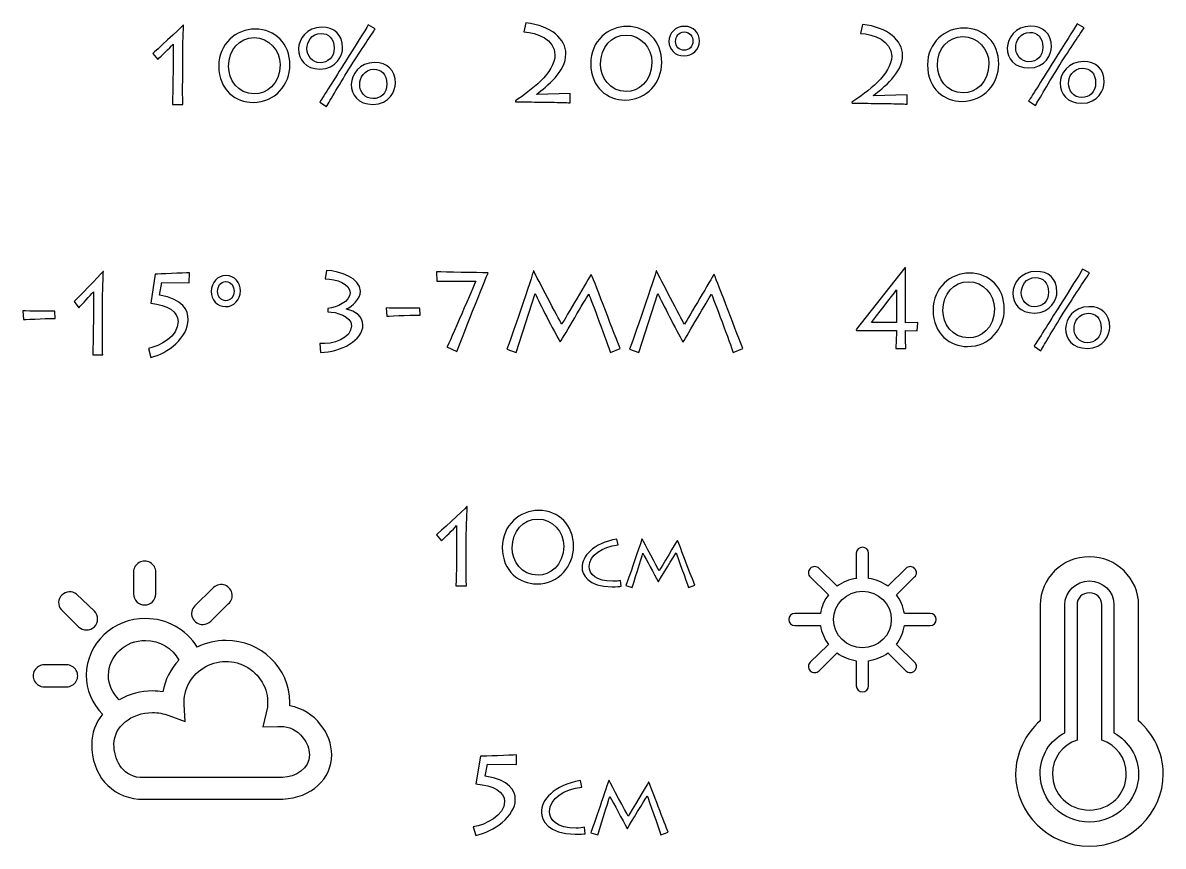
# Model space of a CAD drawing. Extents: x 40 to 368, y 40 to 392.
# Drawn here: x 208.6 to 366.3, y 112.6 to 226.4 of the extents above; entities that cross this region are included whole.
import ezdxf

# ---------------------------------------------------------------- set-up
doc = ezdxf.new("R2010")
doc.units = 0
doc.layers.add('Layer_1', color=7, linetype='CONTINUOUS')

msp = doc.modelspace()

# ---------------------------------------------------------------- linework, layer by layer
at = {"layer": 'Layer_1', "color": 7}
for points in [[(230.825941, 226.11801), (230.779359, 226.11801)], [(257.347327, 225.600553), (256.369115, 226.133229)], [(278.177048, 226.432104), (277.898415, 225.180283)], [(300.097182, 225.943587), (300.081698, 225.943587)], [(324.735392, 226.215394), (324.455903, 224.967408)], [(355.386999, 225.743595), (354.408787, 226.276271)], [(300.050742, 225.165018), (300.066226, 225.165018)], [(229.366387, 223.469842), (229.366387, 219.528028)], [(226.571496, 222.191415), (227.270218, 221.36957)], [(230.701722, 219.1932), (230.701722, 221.536984)], [(284.322468, 216.677063), (279.709537, 216.509135), (279.694053, 216.570199)], [(284.322462, 215.364177), (284.322468, 216.677063)], [(330.899674, 216.490223), (326.272575, 216.322809), (326.257056, 216.383686)], [(330.899682, 215.181357), (330.899674, 216.490223)], [(229.273224, 215.160071), (230.732778, 215.160071)], [(249.661375, 215.479677), (250.608534, 214.840464)], [(276.721961, 215.638966), (276.75292, 215.486306), (278.502121, 215.486306)], [(323.275839, 215.455305), (323.306894, 215.303113), (325.061463, 215.303113)], [(347.701047, 215.622719), (348.648207, 214.983506)], [(330.690489, 183.193459), (330.690489, 183.908767), (332.289787, 183.863109), (332.398476, 185.004564), (330.706015, 184.958906), (330.706015, 192.538147), (330.612852, 192.538147), (323.858531, 184.015304), (323.889586, 183.893549), (329.417259, 183.893549), (329.417259, 183.36087)], [(219.730612, 192.041669), (219.686375, 192.041669)], [(226.897751, 191.68911), (226.29315, 187.666737)], [(227.797264, 190.519257), (231.61653, 190.487206), (231.631284, 191.881415)], [(236.689688, 191.48078), (236.674934, 191.48078)], [(250.604741, 192.206557), (250.418415, 191.034665)], [(265.815793, 192.008704), (265.877901, 190.730277)], [(272.942766, 191.826071), (272.911711, 191.871729)], [(279.262811, 192.115241), (279.231758, 192.115241)], [(287.228254, 191.643439), (287.197198, 191.643439)], [(296.245659, 192.115241), (296.214604, 192.115241)], [(304.211097, 191.643439), (304.180034, 191.643439)], [(356.156026, 191.853276), (355.177814, 192.385952)], [(227.517087, 188.788515), (227.797264, 190.519257)], [(236.645448, 190.663485), (236.660202, 190.663485)], [(265.877901, 190.730277), (271.234776, 190.69984)], [(329.417259, 189.494274), (329.448314, 189.494274), (329.448314, 184.974124)], [(215.69017, 187.907118), (216.353747, 187.041747)], [(218.344486, 189.253251), (218.344486, 185.102675)], [(276.809519, 180.822474), (279.449137, 189.02571)], [(293.792365, 180.822474), (296.431985, 189.02571)], [(208.588259, 186.593037), (208.661988, 185.391132)], [(213.041611, 185.551386), (212.997374, 186.560986)], [(219.612645, 184.750116), (219.612645, 187.218026)], [(250.775539, 186.940657), (250.775539, 186.484076)], [(253.368577, 186.84934), (253.368577, 186.87978)], [(258.850157, 187.001533), (258.927791, 185.860081)], [(263.539362, 186.012276), (263.49278, 186.971096)], [(329.448314, 184.974124), (325.985755, 184.974124)], [(249.688637, 182.07046), (249.7818, 180.837692)], [(267.25982, 181.6291), (268.626211, 180.974666)], [(282.896169, 182.298751), (282.927225, 182.298751)], [(299.879015, 182.298751), (299.910078, 182.298751)], [(329.339625, 181.412794), (330.721542, 181.412794)], [(348.470075, 181.7324), (349.417234, 181.093187)], [(218.256009, 180.503388), (219.642154, 180.503388)], [(225.953988, 181.40081), (226.278405, 180.15083)], [(275.536289, 181.294273), (276.809519, 180.822474)], [(289.8834, 180.822474), (291.218736, 181.385589)], [(292.519137, 181.294273), (293.792365, 180.822474)], [(306.866244, 180.822474), (308.201589, 181.385589)], [(270.053555, 159.550167), (270.006974, 159.550167)], [(268.594001, 156.901999), (268.594001, 152.960185)], [(265.799109, 155.623572), (266.497832, 154.801727)], [(269.929338, 152.625357), (269.929338, 154.969141)], [(290.91765, 154.245889), (290.766427, 155.050531)], [(294.264927, 155.039943), (294.22172, 155.039943)], [(299.158013, 154.859958), (299.125608, 154.859958)], [(323.877741, 153.083424), (323.877741, 149.739165)], [(325.585112, 149.739227), (325.585112, 153.083424)], [(226.989403, 147.454094), (226.989403, 150.482597)], [(321.134315, 148.625278), (318.72222, 150.990051)], [(330.742149, 150.990113), (328.329548, 148.62534)], [(268.500838, 148.592228), (269.960392, 148.592228)], [(291.338909, 148.518115), (291.241695, 149.312169)], [(292.007412, 148.634576), (292.893144, 148.359304)], [(296.490048, 149.163946), (296.511643, 149.163946)], [(300.648621, 148.359304), (301.545146, 148.687514)], [(317.514372, 149.806148), (319.926973, 147.441375)], [(329.537017, 147.441437), (331.949618, 149.80621)], [(218.486123, 145.075159), (216.033253, 147.437222)], [(234.829979, 148.196457), (232.385716, 145.825957)], [(213.89022, 145.294493), (216.308663, 142.93243)], [(234.606208, 143.691664), (237.016045, 146.087471)], [(349.317036, 145.931382), (349.317036, 129.923261)], [(352.719513, 128.255749), (352.719513, 145.931382)], [(354.420751, 145.931382), (354.420751, 127.255241)], [(357.823228, 127.255241), (357.823228, 145.931382)], [(359.524466, 145.931382), (359.524466, 128.255749)], [(362.926943, 129.923261), (362.926943, 145.931382)], [(318.790558, 144.752707), (315.378722, 144.752707)], [(334.085331, 144.752769), (330.673432, 144.752769)], [(315.378722, 143.078565), (318.790621, 143.078565)], [(330.673622, 143.078565), (334.08552, 143.078565)], [(319.927415, 140.389897), (317.515193, 138.025125)], [(318.722662, 136.841222), (321.135263, 139.205994)], [(328.329738, 139.205994), (330.74196, 136.841222)], [(331.949807, 138.025125), (329.537207, 140.389216)], [(214.638991, 137.651531), (211.549236, 137.651531)], [(323.87831, 138.092108), (323.87831, 134.747848)], [(325.58568, 134.747848), (325.58568, 138.092108)], [(211.549236, 134.623028), (214.638991, 134.623028)], [(228.788174, 130.6497), (231.051699, 129.806106), (230.905388, 132.151297)], [(242.266046, 131.020881), (241.792685, 129.080615), (243.875472, 129.148102), (244.228341, 129.148102)], [(247.292276, 127.654941), (247.369735, 127.528402)], [(271.899363, 125.017212), (271.262759, 121.197151)], [(272.84653, 123.906197), (276.868068, 123.87576), (276.883587, 125.199844)], [(272.551515, 122.262506), (272.84653, 123.906197)], [(244.495145, 122.070348), (224.803337, 122.070348)], [(244.503751, 122.070348), (244.495145, 122.070348)], [(285.914823, 120.754467), (285.744699, 121.659688)], [(289.680521, 121.647777), (289.631914, 121.647777)], [(295.185242, 121.445293), (295.148787, 121.445293)], [(224.605386, 119.092461), (244.572604, 119.092461), (244.572604, 119.092461)], [(270.905633, 115.24638), (271.247232, 114.05927)], [(286.388739, 114.310722), (286.279374, 115.204032)], [(287.140815, 114.44174), (288.137255, 114.13206)], [(292.183772, 115.037281), (292.208075, 115.037281)], [(296.862177, 114.13206), (297.870768, 114.501294)]]:
    msp.add_lwpolyline(points, dxfattribs=at)
for points in [[(301.273636, 223.897931)], [(302.186929, 223.928464)], [(249.723485, 220.897771)], [(347.763158, 221.040813)], [(249.69243, 220.045485)], [(347.732103, 220.188527)], [(240.655128, 216.605908)], [(292.093729, 216.936585)], [(338.694801, 216.74895)], [(240.437747, 215.418798)], [(256.990203, 215.160071)], [(257.021256, 215.951477)], [(291.877014, 215.74583)], [(338.47742, 215.56184)], [(355.029875, 215.303113)], [(355.060928, 216.094519)], [(237.810403, 189.333378)], [(238.680418, 189.365428)], [(348.50113, 186.298208)], [(348.532185, 187.150494)], [(339.246447, 181.671521)], [(339.463828, 182.858631)], [(355.798903, 181.412794)], [(355.829955, 182.2042)], [(279.882742, 150.038065)], [(279.665364, 148.850955)], [(225.448829, 145.94406)], [(328.721891, 143.915667)], [(334.085331, 144.752769)], [(218.486123, 142.93243)], [(233.513175, 143.244559)], [(225.560714, 141.025907)], [(214.638991, 137.651531)], [(249.788179, 129.367437)], [(362.926943, 129.923261)], [(357.823228, 127.255241)], [(356.12199, 115.916155)]]:
    msp.add_lwpolyline(points, close=True, dxfattribs=at)
for points in [[(230.779359, 226.11801), (230.32907, 225.615771), (226.866511, 222.450145), (226.571496, 222.191415)], [(230.701722, 221.536984), (230.701722, 223.591597), (230.825941, 225.615771), (230.825941, 226.11801)], [(240.732765, 225.570113), (238.108671, 225.570113), (235.686432, 223.545939), (235.686432, 220.471627)], [(245.546189, 220.593382), (245.546189, 223.545939), (243.496601, 225.570113), (240.732765, 225.570113)], [(249.956393, 225.813622), (247.860222, 225.813622), (246.726739, 224.139494), (246.726739, 222.81541)], [(252.828919, 222.952384), (252.828919, 224.870024), (251.664381, 225.813622), (249.956393, 225.813622)], [(256.369115, 226.133229), (255.918828, 225.326604), (254.58349, 223.241551), (253.2171, 221.095621)], [(253.977931, 220.456408), (255.390903, 222.708873), (256.881511, 224.915682), (257.347327, 225.600553)], [(283.703277, 222.142327), (283.703277, 224.172721), (281.690925, 226.019919), (278.177048, 226.432104)], [(292.171125, 225.928322), (289.555069, 225.928322), (287.140246, 223.897931), (287.140246, 220.814177)], [(296.969811, 220.936305), (296.969811, 223.897931), (294.926499, 225.928322), (292.171125, 225.928322)], [(300.081698, 225.943587), (298.889767, 225.943587), (297.96099, 225.027622), (297.96099, 223.852132)], [(302.186932, 223.928464), (302.186932, 224.99709), (301.381992, 225.943587), (300.097182, 225.943587)], [(330.278593, 221.938753), (330.278593, 223.96293), (328.260062, 225.804472), (324.735392, 226.215394)], [(338.772438, 225.713155), (336.148344, 225.713155), (333.726105, 223.688981), (333.726105, 220.614669)], [(343.585861, 220.736424), (343.585861, 223.688981), (341.536274, 225.713155), (338.772438, 225.713155)], [(347.996065, 225.956664), (345.899894, 225.956664), (344.766412, 224.282536), (344.766412, 222.958452)], [(350.868591, 223.095426), (350.868591, 225.013066), (349.704053, 225.956664), (347.996065, 225.956664)], [(354.408787, 226.276271), (353.9585, 225.469646), (352.623163, 223.384593), (351.256772, 221.238663)], [(352.017603, 220.59945), (353.430575, 222.851915), (354.921183, 225.058724), (355.386999, 225.743595)], [(237.052825, 220.395532), (237.052825, 222.708873), (238.55896, 224.383003), (240.593021, 224.383003)], [(240.593021, 224.383003), (242.611552, 224.383003), (244.179798, 222.647996), (244.179798, 220.654259)], [(247.891277, 222.861068), (247.891277, 223.728572), (248.465782, 224.96134), (249.86323, 224.96134)], [(249.86323, 224.96134), (250.825913, 224.96134), (251.648854, 224.322127), (251.648854, 222.921945)], [(277.898415, 225.180283), (279.725012, 225.088686), (282.201753, 224.142189), (282.201753, 222.004934)], [(288.502452, 220.737848), (288.502452, 223.058295), (290.003976, 224.737565), (292.03181, 224.737565)], [(292.03181, 224.737565), (294.044163, 224.737565), (295.607605, 222.997231), (295.607605, 220.99737)], [(298.874291, 223.867396), (298.874291, 224.493307), (299.292242, 225.165018), (300.050742, 225.165018)], [(300.066226, 225.165018), (300.917606, 225.165018), (301.273636, 224.478043), (301.273636, 223.897931)], [(324.455903, 224.967408), (326.288111, 224.876091), (328.772458, 223.93249), (328.772458, 221.801779)], [(335.092498, 220.538574), (335.092498, 222.851915), (336.598633, 224.526045), (338.632693, 224.526045)], [(338.632693, 224.526045), (340.651225, 224.526045), (342.219471, 222.791038), (342.219471, 220.797301)], [(345.93095, 223.00411), (345.93095, 223.871614), (346.505454, 225.104382), (347.902902, 225.104382)], [(347.902902, 225.104382), (348.865586, 225.104382), (349.688527, 224.465169), (349.688527, 223.064987)], [(227.270218, 221.36957), (227.720505, 221.826151), (228.916098, 222.952384), (229.366387, 223.469842)], [(246.726739, 222.81541), (246.726739, 221.354351), (247.704951, 220.045485), (249.69243, 220.045485)], [(249.723485, 220.897771), (248.605526, 220.897771), (247.891277, 221.85659), (247.891277, 222.861068)], [(249.69243, 220.045485), (252.037033, 220.045485), (252.828919, 221.993564), (252.828919, 222.952384)], [(251.648854, 222.921945), (251.648854, 221.658737), (250.779332, 220.897771), (249.723485, 220.897771)], [(297.96099, 223.852132), (297.96099, 222.768238), (298.81237, 221.852273), (300.050739, 221.852273)], [(300.066223, 222.630842), (299.38512, 222.630842), (298.874291, 223.180424), (298.874291, 223.867396)], [(300.050739, 221.852273), (301.165274, 221.852273), (302.186929, 222.691906), (302.186929, 223.928464)], [(301.273633, 223.897931), (301.273633, 223.180424), (300.762807, 222.630842), (300.066223, 222.630842)], [(344.766412, 222.958452), (344.766412, 221.497393), (345.744623, 220.188527), (347.732103, 220.188527)], [(347.763158, 221.040813), (346.645199, 221.040813), (345.93095, 221.999632), (345.93095, 223.00411)], [(347.732103, 220.188527), (350.076705, 220.188527), (350.868591, 222.136606), (350.868591, 223.095426)], [(349.688527, 223.064987), (349.688527, 221.801779), (348.819004, 221.040813), (347.763158, 221.040813)], [(253.2171, 221.095621), (251.695436, 218.706183), (250.204827, 216.240644), (249.661375, 215.479677)], [(257.254164, 220.928208), (255.157995, 220.928208), (254.024512, 219.25408), (254.024512, 217.929993)], [(260.126692, 218.066967), (260.126692, 219.984609), (258.962154, 220.928208), (257.254164, 220.928208)], [(282.201753, 222.004934), (282.201753, 219.54709), (278.796232, 217.028185), (276.721961, 215.638966)], [(279.694053, 216.570199), (281.056259, 217.654093), (283.703277, 219.669219), (283.703277, 222.142327)], [(291.877014, 215.74583), (294.988421, 215.74583), (296.969811, 218.280004), (296.969811, 220.936305)], [(295.607605, 220.99737), (295.607605, 218.234207), (293.657171, 216.936585), (292.093729, 216.936585)], [(328.772458, 221.801779), (328.772458, 219.351463), (325.356481, 216.840266), (323.275839, 215.455305)], [(326.257056, 216.383686), (327.623447, 217.464261), (330.278593, 219.473217), (330.278593, 221.938753)], [(351.256772, 221.238663), (349.735108, 218.849225), (348.244499, 216.383686), (347.701047, 215.622719)], [(355.293836, 221.07125), (353.197667, 221.07125), (352.064184, 219.397122), (352.064184, 218.073035)], [(358.166364, 218.210009), (358.166364, 220.127651), (357.001826, 221.07125), (355.293836, 221.07125)], [(229.366387, 219.528028), (229.366387, 217.473412), (229.273224, 215.555772), (229.273224, 215.160071)], [(235.686432, 220.471627), (235.686432, 217.092929), (238.093145, 215.418798), (240.437747, 215.418798)], [(240.655128, 216.605908), (238.263944, 216.605908), (237.052825, 218.614866), (237.052825, 220.395532)], [(240.437747, 215.418798), (243.558709, 215.418798), (245.546189, 217.945214), (245.546189, 220.593382)], [(244.179798, 220.654259), (244.179798, 217.899556), (242.223374, 216.605908), (240.655128, 216.605908)], [(250.608534, 214.840464), (251.07435, 215.647089), (252.487322, 218.082188), (253.977931, 220.456408)], [(255.18905, 217.914774), (255.18905, 218.782278), (255.763555, 220.015046), (257.161001, 220.015046)], [(257.161001, 220.015046), (258.123686, 220.015046), (258.946627, 219.375833), (258.946627, 217.960432)], [(287.140246, 220.814177), (287.140246, 217.425103), (289.539588, 215.74583), (291.877014, 215.74583)], [(292.093729, 216.936585), (289.709865, 216.936585), (288.502452, 218.951711), (288.502452, 220.737848)], [(333.726105, 220.614669), (333.726105, 217.235971), (336.132817, 215.56184), (338.47742, 215.56184)], [(338.694801, 216.74895), (336.303617, 216.74895), (335.092498, 218.757908), (335.092498, 220.538574)], [(338.47742, 215.56184), (341.598382, 215.56184), (343.585861, 218.088256), (343.585861, 220.736424)], [(342.219471, 220.797301), (342.219471, 218.042598), (340.263047, 216.74895), (338.694801, 216.74895)], [(348.648207, 214.983506), (349.114022, 215.790131), (350.526994, 218.22523), (352.017603, 220.59945)], [(353.228722, 218.057816), (353.228722, 218.92532), (353.803227, 220.158088), (355.200673, 220.158088)], [(355.200673, 220.158088), (356.163358, 220.158088), (356.986299, 219.518875), (356.986299, 218.103474)], [(230.732778, 215.160071), (230.686196, 215.63187), (230.701722, 217.001613), (230.701722, 219.1932)], [(254.024512, 217.929993), (254.024512, 216.468934), (255.002724, 215.160071), (256.990203, 215.160071)], [(257.021256, 215.951477), (255.903299, 215.951477), (255.18905, 216.910296), (255.18905, 217.914774)], [(256.990203, 215.160071), (259.334806, 215.160071), (260.126692, 217.108147), (260.126692, 218.066967)], [(258.946627, 217.960432), (258.946627, 216.697224), (258.077105, 215.951477), (257.021256, 215.951477)], [(352.064184, 218.073035), (352.064184, 216.611976), (353.042396, 215.303113), (355.029875, 215.303113)], [(355.060928, 216.094519), (353.942972, 216.094519), (353.228722, 217.053338), (353.228722, 218.057816)], [(355.029875, 215.303113), (357.374478, 215.303113), (358.166364, 217.251189), (358.166364, 218.210009)], [(356.986299, 218.103474), (356.986299, 216.840266), (356.116777, 216.094519), (355.060928, 216.094519)], [(278.502121, 215.486306), (279.616653, 215.486306), (280.978862, 215.455773), (282.108876, 215.440509)], [(282.108876, 215.440509), (283.238889, 215.409977), (284.121228, 215.394709), (284.322462, 215.364177)], [(325.061463, 215.303113), (326.179419, 215.303113), (327.545812, 215.272673), (328.679295, 215.257455)], [(328.679295, 215.257455), (329.812778, 215.227015), (330.697827, 215.211797), (330.899682, 215.181357)], [(219.686375, 192.041669), (219.258751, 191.512831), (215.970348, 188.17955), (215.69017, 187.907118)], [(219.612645, 187.218026), (219.612645, 189.381454), (219.730612, 191.512831), (219.730612, 192.041669)], [(231.631284, 191.881415), (230.864482, 191.817313), (227.340139, 191.705135), (226.897751, 191.68911)], [(236.674934, 191.48078), (235.539477, 191.48078), (234.654705, 190.519257), (234.654705, 189.285302)], [(238.680424, 189.365428), (238.680424, 190.487206), (237.913622, 191.48078), (236.689688, 191.48078)], [(250.418415, 191.034665), (252.017713, 191.019454), (253.849919, 190.349794), (253.849919, 189.086586)], [(255.293949, 189.330098), (255.293949, 191.1412), (252.405892, 192.115241), (250.604741, 192.206557)], [(272.911711, 191.871729), (271.436631, 191.871729), (266.964802, 191.963046), (265.815793, 192.008704)], [(268.626211, 180.974666), (268.952282, 181.811733), (272.694332, 191.43037), (272.942766, 191.826071)], [(279.231758, 192.115241), (279.154121, 191.749976), (275.831307, 181.933486), (275.536289, 181.294273)], [(283.129077, 184.764287), (282.663262, 185.525256), (279.744155, 191.156421), (279.262811, 192.115241)], [(287.197198, 191.643439), (286.902183, 191.17164), (283.672529, 185.616572), (283.129077, 184.764287)], [(291.218736, 181.385589), (290.551068, 182.983622), (287.771703, 190.395452), (287.228254, 191.643439)], [(296.214604, 192.115241), (296.13697, 191.749976), (292.814153, 181.933486), (292.519137, 181.294273)], [(300.111923, 184.764287), (299.646108, 185.525256), (296.726991, 191.156421), (296.245659, 192.115241)], [(304.180034, 191.643439), (303.885026, 191.17164), (300.655383, 185.616572), (300.111923, 184.764287)], [(308.201589, 181.385589), (307.533904, 182.983622), (304.754557, 190.395452), (304.211097, 191.643439)], [(339.541465, 191.822836), (336.91737, 191.822836), (334.495131, 189.798662), (334.495131, 186.72435)], [(344.354888, 186.846105), (344.354888, 189.798662), (342.305301, 191.822836), (339.541465, 191.822836)], [(348.765093, 192.066345), (346.668921, 192.066345), (345.535439, 190.392217), (345.535439, 189.068133)], [(346.699977, 189.113791), (346.699977, 189.981295), (347.274481, 191.214063), (348.67193, 191.214063)], [(348.67193, 191.214063), (349.634613, 191.214063), (350.457554, 190.57485), (350.457554, 189.174668)], [(351.637618, 189.205107), (351.637618, 191.122747), (350.47308, 192.066345), (348.765093, 192.066345)], [(355.177814, 192.385952), (354.727528, 191.579327), (353.39219, 189.494274), (352.025799, 187.348344)], [(352.78663, 186.709131), (354.199602, 188.961596), (355.690211, 191.168405), (356.156026, 191.853276)], [(235.524736, 189.301327), (235.524736, 189.958368), (235.922883, 190.663485), (236.645448, 190.663485)], [(236.660196, 188.00327), (236.01136, 188.00327), (235.524736, 188.580184), (235.524736, 189.301327)], [(236.645441, 187.185976), (237.707168, 187.185976), (238.680418, 188.067372), (238.680418, 189.365428)], [(237.810397, 189.333378), (237.810397, 188.580184), (237.323772, 188.00327), (236.660196, 188.00327)], [(236.660202, 190.663485), (237.471241, 190.663485), (237.810403, 189.942342), (237.810403, 189.333378)], [(253.368577, 186.87978), (254.160463, 187.214605), (255.293949, 188.249522), (255.293949, 189.330098)], [(271.234776, 190.69984), (271.079505, 190.319355), (267.585891, 182.1009), (267.25982, 181.6291)], [(325.985755, 184.974124), (326.544733, 185.735093), (328.904862, 188.733305), (329.417259, 189.494274)], [(335.861524, 186.648255), (335.861524, 188.961596), (337.367659, 190.635726), (339.40172, 190.635726)], [(339.40172, 190.635726), (341.420252, 190.635726), (342.988497, 188.900719), (342.988497, 186.906982)], [(216.353747, 187.041747), (216.781387, 187.522509), (217.916847, 188.708388), (218.344486, 189.253251)], [(231.46907, 185.375107), (231.46907, 186.689188), (230.76125, 188.195575), (227.517087, 188.788515)], [(234.654705, 189.285302), (234.654705, 188.147499), (235.465744, 187.185976), (236.645441, 187.185976)], [(253.849919, 189.086586), (253.849919, 187.899476), (252.03324, 187.062412), (250.775539, 186.940657)], [(279.449137, 189.02571), (280.070225, 187.640746), (281.995594, 183.942442), (282.896169, 182.298751)], [(282.927225, 182.298751), (283.56384, 183.28801), (286.312149, 188.051672), (286.871128, 188.903954)], [(286.871128, 188.903954), (287.119562, 188.340839), (289.495219, 181.963926), (289.8834, 180.822474)], [(296.431985, 189.02571), (297.053061, 187.640746), (298.978448, 183.942442), (299.879015, 182.298751)], [(299.910078, 182.298751), (300.546675, 183.28801), (303.294985, 188.051672), (303.853964, 188.903954)], [(303.853964, 188.903954), (304.102415, 188.340839), (306.478073, 181.963926), (306.866244, 180.822474)], [(345.535439, 189.068133), (345.535439, 187.607074), (346.513651, 186.298208), (348.50113, 186.298208)], [(348.532185, 187.150494), (347.414226, 187.150494), (346.699977, 188.109313), (346.699977, 189.113791)], [(348.50113, 186.298208), (350.845732, 186.298208), (351.637618, 188.246287), (351.637618, 189.205107)], [(350.457554, 189.174668), (350.457554, 187.91146), (349.588031, 187.150494), (348.532185, 187.150494)], [(212.997374, 186.560986), (212.731942, 186.544962), (209.340313, 186.577009), (208.588259, 186.593037)], [(226.29315, 187.666737), (228.623051, 187.426356), (230.068181, 186.512909), (230.068181, 185.1187)], [(250.775539, 186.484076), (251.940077, 186.438418), (254.051774, 185.92096), (254.051774, 184.551218)], [(255.635546, 184.627313), (255.635546, 185.844863), (254.579697, 186.544952), (253.368577, 186.84934)], [(263.49278, 186.971096), (263.213291, 186.955885), (259.642043, 186.986307), (258.850157, 187.001533)], [(334.495131, 186.72435), (334.495131, 183.345652), (336.901844, 181.671521), (339.246447, 181.671521)], [(339.463828, 182.858631), (337.072644, 182.858631), (335.861524, 184.867589), (335.861524, 186.648255)], [(339.246447, 181.671521), (342.367409, 181.671521), (344.354888, 184.197937), (344.354888, 186.846105)], [(342.988497, 186.906982), (342.988497, 184.152279), (341.032073, 182.858631), (339.463828, 182.858631)], [(352.025799, 187.348344), (350.504135, 184.958906), (349.013527, 182.493367), (348.470075, 181.7324)], [(349.417234, 181.093187), (349.883049, 181.899812), (351.296021, 184.334911), (352.78663, 186.709131)], [(356.062863, 187.180931), (353.966694, 187.180931), (352.833212, 185.506803), (352.833212, 184.182716)], [(353.99775, 184.167497), (353.99775, 185.035001), (354.572254, 186.267769), (355.9697, 186.267769)], [(355.9697, 186.267769), (356.932386, 186.267769), (357.755327, 185.628556), (357.755327, 184.213155)], [(358.935391, 184.31969), (358.935391, 186.237332), (357.770853, 187.180931), (356.062863, 187.180931)], [(208.661988, 185.391132), (209.222346, 185.439208), (212.805671, 185.599462), (213.041611, 185.551386)], [(218.344486, 185.102675), (218.344486, 182.939247), (218.256009, 180.920048), (218.256009, 180.503388)], [(219.642154, 180.503388), (219.597913, 181.000175), (219.612645, 182.442461), (219.612645, 184.750116)], [(230.068181, 185.1187), (230.068181, 183.0354), (227.561324, 181.721318), (225.953988, 181.40081)], [(226.278405, 180.15083), (228.623051, 180.695693), (231.46907, 182.971298), (231.46907, 185.375107)], [(249.7818, 180.837692), (252.623273, 180.91379), (255.635546, 182.557481), (255.635546, 184.627313)], [(258.927791, 185.860081), (259.517825, 185.905739), (263.290928, 186.057934), (263.539362, 186.012276)], [(254.051774, 184.551218), (254.051774, 182.785771), (251.458735, 181.948707), (249.688637, 182.07046)], [(329.417259, 183.36087), (329.417259, 182.508588), (329.355151, 181.838935), (329.339625, 181.412794)], [(330.721542, 181.412794), (330.706023, 181.854154), (330.690489, 182.584683), (330.690489, 183.193459)], [(352.833212, 184.182716), (352.833212, 182.721657), (353.811424, 181.412794), (355.798903, 181.412794)], [(355.829955, 182.2042), (354.711999, 182.2042), (353.99775, 183.163019), (353.99775, 184.167497)], [(355.798903, 181.412794), (358.143505, 181.412794), (358.935391, 183.36087), (358.935391, 184.31969)], [(357.755327, 184.213155), (357.755327, 182.949947), (356.885804, 182.2042), (355.829955, 182.2042)], [(270.006974, 159.550167), (269.556686, 159.047928), (266.094126, 155.882302), (265.799109, 155.623572)], [(269.929338, 154.969141), (269.929338, 157.023754), (270.053555, 159.047928), (270.053555, 159.550167)], [(279.960379, 159.00227), (277.336287, 159.00227), (274.914047, 156.978096), (274.914047, 153.903784)], [(276.280439, 153.827689), (276.280439, 156.14103), (277.786574, 157.81516), (279.820634, 157.81516)], [(279.820634, 157.81516), (281.839166, 157.81516), (283.407412, 156.080153), (283.407412, 154.086416)], [(284.773802, 154.025539), (284.773802, 156.978096), (282.724215, 159.00227), (279.960379, 159.00227)], [(266.497832, 154.801727), (266.94812, 155.258308), (268.143713, 156.384541), (268.594001, 156.901999)], [(290.766427, 155.050531), (287.407157, 154.468224), (285.938151, 152.636606), (285.938151, 151.112023)], [(294.22172, 155.039943), (294.167714, 154.817608), (292.169435, 149.015721), (292.007412, 148.634576)], [(296.619656, 150.667353), (296.328015, 151.186135), (294.556568, 154.468224), (294.264927, 155.039943)], [(299.125608, 154.859958), (298.952783, 154.584685), (296.932902, 151.175547), (296.619656, 150.667353)], [(301.545146, 148.687514), (301.145492, 149.640378), (299.449653, 154.129429), (299.158013, 154.859958)], [(274.914047, 153.903784), (274.914047, 150.525086), (277.320758, 148.850955), (279.665364, 148.850955)], [(279.882742, 150.038065), (277.491558, 150.038065), (276.280439, 152.047023), (276.280439, 153.827689)], [(279.665364, 148.850955), (282.786326, 148.850955), (284.773802, 151.377371), (284.773802, 154.025539)], [(283.407412, 154.086416), (283.407412, 151.331713), (281.450988, 150.038065), (279.882742, 150.038065)], [(286.942691, 151.260248), (286.942691, 152.827181), (288.77895, 153.991792), (290.91765, 154.245889)], [(292.893144, 148.359304), (292.990358, 148.708688), (294.189326, 152.530734), (294.362151, 153.091864)], [(294.362151, 153.091864), (294.794212, 152.276636), (295.939171, 150.169747), (296.490048, 149.163946)], [(296.511643, 149.163946), (296.932902, 149.820363), (298.63954, 152.668368), (298.952783, 153.165976)], [(298.952783, 153.165976), (299.082401, 152.816593), (300.42179, 149.036898), (300.648621, 148.359304)], [(324.731774, 153.920526), (324.260799, 153.920526), (323.877741, 153.545062), (323.877741, 153.083424)], [(325.585112, 153.083424), (325.585112, 153.545062), (325.202433, 153.920526), (324.731774, 153.920526)], [(224.672087, 151.793977), (224.194101, 151.523482), (223.899649, 151.023587), (223.899649, 150.482597)], [(226.216965, 151.793977), (225.738978, 152.064472), (225.150074, 152.064472), (224.672087, 151.793977)], [(226.989403, 150.482597), (226.989403, 151.023587), (226.694951, 151.523482), (226.216965, 151.793977)], [(268.594001, 152.960185), (268.594001, 150.905569), (268.500838, 148.987929), (268.500838, 148.592228)], [(269.960392, 148.592228), (269.913811, 149.064027), (269.929338, 150.43377), (269.929338, 152.625357)], [(356.12199, 152.601433), (352.379265, 152.601433), (349.317036, 149.59991), (349.317036, 145.931382)], [(362.926943, 145.931382), (362.926943, 149.59991), (359.864714, 152.601433), (356.12199, 152.601433)], [(223.899649, 150.482597), (223.899649, 150.482597), (223.899649, 147.454094), (223.899649, 147.454094)], [(285.938151, 151.112023), (285.938151, 150.243859), (286.759066, 148.444003), (290.107536, 148.444003)], [(290.20475, 149.206294), (287.860821, 149.206294), (286.942691, 150.201509), (286.942691, 151.260248)], [(317.514372, 150.990051), (317.353254, 150.831446), (317.263948, 150.621706), (317.263948, 150.398099)], [(317.263948, 150.398099), (317.263948, 150.174492), (317.353254, 149.964753), (317.514372, 149.806148)], [(318.118296, 151.235511), (317.890167, 151.235511), (317.675806, 151.147975), (317.514372, 150.990051)], [(318.72222, 150.990051), (318.560407, 151.147975), (318.346425, 151.235511), (318.118296, 151.235511)], [(331.345694, 151.235572), (331.117944, 151.235572), (330.903204, 151.148036), (330.742149, 150.990113)], [(331.949618, 150.990113), (331.788184, 151.148036), (331.573444, 151.235572), (331.345694, 151.235572)], [(332.199727, 150.398161), (332.199727, 150.621768), (332.111115, 150.831508), (331.949618, 150.990113)], [(331.949618, 149.80621), (332.111052, 149.964814), (332.199727, 150.174554), (332.199727, 150.398161)], [(236.364898, 148.716705), (235.793972, 148.843177), (235.199244, 148.641599), (234.829979, 148.196457)], [(237.522386, 147.60003), (237.38431, 148.157559), (236.935823, 148.590232), (236.364898, 148.716705)], [(290.107536, 148.444003), (290.701618, 148.444003), (291.155281, 148.486353), (291.338909, 148.518115)], [(291.241695, 149.312169), (291.014863, 149.259233), (290.604404, 149.206294), (290.20475, 149.206294)], [(321.222611, 148.519913), (321.195832, 148.555943), (321.167663, 148.592282), (321.134315, 148.625278)], [(323.891826, 149.605818), (322.900044, 149.465042), (321.990432, 149.082892), (321.222611, 148.519913)], [(323.877741, 149.739165), (323.877741, 149.693044), (323.884626, 149.648905), (323.891826, 149.605818)], [(325.571722, 149.60588), (325.578922, 149.649338), (325.585112, 149.693416), (325.585112, 149.739227)], [(328.240937, 148.519975), (327.473495, 149.082954), (326.563188, 149.465785), (325.571722, 149.60588)], [(328.329548, 148.62534), (328.295885, 148.593025), (328.267716, 148.556995), (328.240937, 148.519975)], [(352.719513, 145.931382), (352.719513, 147.765646), (354.250627, 149.266407), (356.12199, 149.266407)], [(356.12199, 149.266407), (357.993352, 149.266407), (359.524466, 147.765646), (359.524466, 145.931382)], [(213.986324, 147.303114), (213.438005, 146.754873), (213.396655, 145.890626), (213.89022, 145.294493)], [(216.033253, 147.437222), (215.415372, 147.909057), (214.534642, 147.851354), (213.986324, 147.303114)], [(223.899649, 147.454094), (223.899642, 147.052142), (224.063133, 146.666775), (224.353911, 146.383345)], [(226.53818, 146.386339), (226.827093, 146.669525), (226.989403, 147.053608), (226.989403, 147.454094)], [(237.016045, 146.087471), (237.464272, 146.456436), (237.660462, 147.0425), (237.522386, 147.60003)], [(320.034469, 147.35452), (319.460103, 146.602973), (319.070225, 145.710341), (318.927296, 144.738902)], [(319.926973, 147.441375), (319.960321, 147.40906), (319.9967, 147.38145), (320.034469, 147.35452)], [(320.742542, 143.915667), (320.742542, 146.072), (322.532334, 147.825939), (324.732216, 147.825939)], [(324.732216, 147.825939), (326.932098, 147.825939), (328.721891, 146.072), (328.721891, 143.915667)], [(329.429521, 147.354582), (329.466974, 147.381511), (329.504048, 147.409122), (329.537017, 147.441437)], [(330.536694, 144.738964), (330.393766, 145.710403), (330.003887, 146.602664), (329.429521, 147.354582)], [(356.12199, 147.598895), (355.101247, 147.598895), (354.420751, 146.93189), (354.420751, 145.931382)], [(357.823228, 145.931382), (357.823228, 146.93189), (357.142733, 147.598895), (356.12199, 147.598895)], [(224.353911, 146.383345), (224.644689, 146.099915), (225.038754, 145.941815), (225.448829, 145.94406)], [(225.448829, 145.94406), (225.857415, 145.94406), (226.249266, 146.103153), (226.53818, 146.386339)], [(232.385716, 145.825957), (231.937123, 145.389695), (231.805833, 144.729155), (232.054533, 144.159737)], [(225.569321, 144.05441), (221.096778, 144.11075), (217.420837, 140.609548), (217.350057, 136.225857)], [(218.941042, 144.003794), (218.941042, 144.406052), (218.777296, 144.791684), (218.486123, 145.075159)], [(218.486123, 142.93243), (218.777296, 143.215904), (218.941042, 143.601536), (218.941042, 144.003794)], [(232.704159, 140.106389), (231.204688, 142.565684), (228.492249, 144.066596), (225.569321, 144.05441)], [(232.054533, 144.159737), (232.303234, 143.590319), (232.881483, 143.227515), (233.513175, 143.244559)], [(233.513175, 143.244559), (233.923746, 143.244878), (234.317203, 143.405821), (234.606208, 143.691664)], [(315.378722, 144.752707), (314.907748, 144.752769), (314.52469, 144.377305), (314.52469, 143.915667)], [(314.52469, 143.915667), (314.52469, 143.454029), (314.907748, 143.078565), (315.378722, 143.078565)], [(318.927296, 144.738902), (318.882264, 144.745959), (318.837295, 144.752707), (318.790558, 144.752707)], [(324.732216, 140.005395), (322.532334, 140.005395), (320.742542, 141.759334), (320.742542, 143.915667)], [(328.721891, 143.915667), (328.721891, 141.759334), (326.932098, 140.005395), (324.732216, 140.005395)], [(330.673432, 144.752769), (330.626379, 144.752769), (330.581347, 144.746021), (330.536694, 144.738964)], [(334.939553, 143.915667), (334.9393, 144.377305), (334.556305, 144.752769), (334.085331, 144.752769)], [(334.08552, 143.078565), (334.556495, 143.078565), (334.939553, 143.454029), (334.939553, 143.915667)], [(216.308663, 142.93243), (216.910153, 142.343536), (217.884633, 142.343536), (218.486123, 142.93243)], [(318.790621, 143.078565), (318.837674, 143.078565), (318.882706, 143.084632), (318.927359, 143.091689)], [(318.927359, 143.091689), (319.070288, 142.12025), (319.460167, 141.22867), (320.034911, 140.476071)], [(329.429711, 140.476071), (330.004076, 141.228299), (330.393955, 142.12025), (330.536883, 143.091689)], [(330.536883, 143.091689), (330.581852, 143.084632), (330.626884, 143.078565), (330.673622, 143.078565)], [(220.431205, 136.208985), (220.492343, 138.926793), (222.787864, 141.082427), (225.560714, 141.025907)], [(225.560714, 141.025907), (227.508117, 141.04093), (229.298516, 139.980811), (230.191043, 138.284226)], [(236.688996, 141.025907), (235.305936, 141.026475), (233.941703, 140.711673), (232.704159, 140.106389)], [(245.536538, 132.454991), (245.498654, 137.212661), (241.543, 141.044637), (236.688996, 141.025907)], [(320.034911, 140.476071), (319.997837, 140.449823), (319.9607, 140.422212), (319.927415, 140.389897)], [(329.537207, 140.389216), (329.503859, 140.422212), (329.467101, 140.449823), (329.429711, 140.476071)], [(321.135263, 139.205994), (321.168926, 139.238309), (321.197095, 139.274339), (321.223874, 139.311359)], [(321.223874, 139.311359), (321.990622, 138.74838), (322.900992, 138.36623), (323.892394, 138.225454)], [(325.57229, 138.225454), (326.563377, 138.365549), (327.473684, 138.74838), (328.241126, 139.311359)], [(328.241126, 139.311359), (328.268284, 139.274649), (328.296453, 139.238309), (328.329738, 139.205994)], [(211.549236, 137.651531), (210.997305, 137.651531), (210.487299, 137.362916), (210.211333, 136.894405)], [(215.976894, 136.894405), (215.700928, 137.362916), (215.190922, 137.651531), (214.638991, 137.651531)], [(230.191043, 138.284226), (229.025279, 137.082294), (228.244341, 135.57191), (227.944731, 133.939717)], [(230.905388, 132.497171), (230.920883, 134.688754), (232.225681, 136.674633), (234.254897, 137.595064)], [(234.254897, 137.595064), (236.284113, 138.515496), (238.673054, 138.205059), (240.38748, 136.79815)], [(317.515193, 138.025125), (317.353759, 137.86652), (317.265085, 137.65678), (317.265085, 137.433173)], [(317.265085, 137.433173), (317.265085, 137.209566), (317.353696, 136.999826), (317.515193, 136.841222)], [(323.892394, 138.225454), (323.885194, 138.181996), (323.87831, 138.137918), (323.87831, 138.092108)], [(325.58568, 138.092108), (325.58568, 138.138228), (325.579175, 138.182367), (325.57229, 138.225454)], [(332.200232, 137.433173), (332.200232, 137.65678), (332.110925, 137.86652), (331.949807, 138.025125)], [(331.949807, 136.841222), (332.110925, 136.999826), (332.200232, 137.209566), (332.200232, 137.433173)], [(210.211333, 136.894405), (209.935367, 136.425894), (209.935367, 135.848665), (210.211333, 135.380154)], [(215.976894, 135.380154), (216.25286, 135.848665), (216.25286, 136.425894), (215.976894, 136.894405)], [(217.350057, 136.225857), (217.352002, 134.212121), (218.165566, 132.280691), (219.613582, 130.852162)], [(221.937353, 132.834608), (220.983527, 133.708721), (220.43881, 134.929107), (220.431205, 136.208985)], [(240.38748, 136.79815), (242.101907, 135.391241), (242.8337, 133.140713), (242.266046, 131.020881)], [(317.515193, 136.841222), (317.676627, 136.683298), (317.890988, 136.595762), (318.119117, 136.595762)], [(318.119117, 136.595762), (318.346867, 136.595762), (318.561607, 136.683298), (318.722662, 136.841222)], [(330.74196, 136.841222), (330.903772, 136.683298), (331.117754, 136.595762), (331.345884, 136.595762)], [(331.345884, 136.595762), (331.574013, 136.595762), (331.788374, 136.683298), (331.949807, 136.841222)], [(210.211333, 135.380154), (210.487299, 134.911643), (210.997305, 134.623028), (211.549236, 134.623028)], [(214.638991, 134.623028), (215.190922, 134.623028), (215.700928, 134.911643), (215.976894, 135.380154)], [(323.87831, 134.747848), (323.87831, 134.28621), (324.261368, 133.910746), (324.732342, 133.910746)], [(324.732342, 133.910746), (325.203001, 133.910746), (325.58568, 134.28621), (325.58568, 134.747848)], [(226.541862, 134.040948), (224.925085, 134.04586), (223.336017, 133.629539), (221.937353, 132.834608)], [(227.944731, 133.939717), (227.480271, 134.007114), (227.011384, 134.040949), (226.541862, 134.040948)], [(221.197189, 126.684808), (221.197189, 129.097487), (223.589812, 131.063061), (226.533256, 131.063061)], [(226.533256, 131.063061), (227.304722, 131.065432), (228.069726, 130.925195), (228.788174, 130.6497)], [(230.905388, 132.151297), (230.905388, 132.2694), (230.905388, 132.379068), (230.905388, 132.497171)], [(245.536538, 131.974142), (245.536538, 132.137237), (245.536538, 132.29752), (245.536538, 132.454991)], [(249.788179, 129.367437), (248.765247, 130.739449), (247.242778, 131.672883), (245.536538, 131.974142)], [(219.613582, 130.852162), (218.651486, 129.667095), (218.124025, 128.199276), (218.116041, 126.684808)], [(251.320146, 125.208518), (251.310702, 126.72592), (250.769882, 128.194115), (249.788179, 129.367437)], [(349.317036, 129.923261), (347.27555, 128.088997), (345.91456, 125.420977), (345.91456, 122.586206)], [(366.329419, 122.586206), (366.329419, 125.587728), (364.968429, 128.088997), (362.926943, 129.923261)], [(244.228341, 129.148102), (245.434561, 129.159553), (246.573524, 128.604497), (247.292276, 127.654941)], [(349.317036, 122.586206), (349.317036, 125.087475), (350.678027, 127.255241), (352.719513, 128.255749)], [(359.524466, 128.255749), (361.565952, 127.08849), (362.926943, 124.920723), (362.926943, 122.586206)], [(218.116041, 126.684808), (218.116041, 122.466837), (220.698009, 119.455206), (224.605386, 119.092461)], [(224.803337, 122.070348), (222.152517, 122.348734), (221.197189, 124.719233), (221.197189, 126.684808)], [(247.369735, 127.528402), (247.916993, 126.879858), (248.220777, 126.066968), (248.230391, 125.22539)], [(354.420751, 127.255241), (352.379265, 126.588236), (351.018275, 124.753972), (351.018275, 122.586206)], [(361.225705, 122.586206), (361.225705, 124.753972), (359.864714, 126.588236), (357.823228, 127.255241)], [(248.230391, 125.22539), (248.230391, 123.310431), (246.319735, 122.154707), (244.503751, 122.070348)], [(244.572604, 119.092461), (248.436949, 119.26118), (251.320146, 121.884757), (251.320146, 125.208518)], [(276.883587, 125.199844), (276.076172, 125.138965), (272.365179, 125.03243), (271.899363, 125.017212)], [(276.712797, 119.020782), (276.712797, 120.268771), (275.967492, 121.69939), (272.551515, 122.262506)], [(285.744699, 121.659688), (281.965519, 121.004593), (280.312888, 118.944024), (280.312888, 117.228869)], [(289.631914, 121.647777), (289.571156, 121.39765), (287.323091, 114.870529), (287.140815, 114.44174)], [(292.329592, 116.728615), (292.001496, 117.312244), (290.008617, 121.004593), (289.680521, 121.647777)], [(345.91456, 122.586206), (345.91456, 117.083414), (350.507903, 112.58113), (356.12199, 112.58113)], [(356.12199, 115.916155), (352.379265, 115.916155), (349.317036, 118.917678), (349.317036, 122.586206)], [(351.018275, 122.586206), (351.018275, 119.751434), (353.229884, 117.583668), (356.12199, 117.583668)], [(356.12199, 112.58113), (361.736076, 112.58113), (366.329419, 117.083414), (366.329419, 122.586206)], [(362.926943, 122.586206), (362.926943, 118.917678), (359.864714, 115.916155), (356.12199, 115.916155)], [(356.12199, 117.583668), (359.014095, 117.583668), (361.225705, 119.751434), (361.225705, 122.586206)], [(271.262759, 121.197151), (273.716053, 120.968861), (275.237714, 120.101357), (275.237714, 118.777273)], [(281.442996, 117.39562), (281.442996, 119.158419), (283.508786, 120.468607), (285.914823, 120.754467)], [(295.148787, 121.445293), (294.95436, 121.135612), (292.681992, 117.300333), (292.329592, 116.728615)], [(297.870768, 114.501294), (297.421155, 115.573267), (295.513338, 120.623448), (295.185242, 121.445293)], [(275.237714, 118.777273), (275.237714, 116.798755), (272.598096, 115.550768), (270.905633, 115.24638)], [(271.247232, 114.05927), (273.716053, 114.57673), (276.712797, 116.737878), (276.712797, 119.020782)], [(288.137255, 114.13206), (288.24662, 114.525116), (289.595459, 118.824916), (289.789887, 119.456189)], [(289.789887, 119.456189), (290.275955, 118.539057), (291.564035, 116.168807), (292.183772, 115.037281)], [(292.208075, 115.037281), (292.681992, 115.77575), (294.601961, 118.979757), (294.95436, 119.539565)], [(294.95436, 119.539565), (295.10018, 119.146508), (296.606991, 114.894351), (296.862177, 114.13206)], [(280.312888, 117.228869), (280.312888, 116.252183), (281.236417, 114.227346), (285.003445, 114.227346)], [(285.11281, 115.084924), (282.475891, 115.084924), (281.442996, 116.204539), (281.442996, 117.39562)], [(286.279374, 115.204032), (286.024188, 115.144478), (285.562423, 115.084924), (285.11281, 115.084924)], [(285.003445, 114.227346), (285.671789, 114.227346), (286.18216, 114.274989), (286.388739, 114.310722)]]:
    msp.add_open_spline(points, degree=3, dxfattribs=at)

doc.saveas('drawing.dxf')
